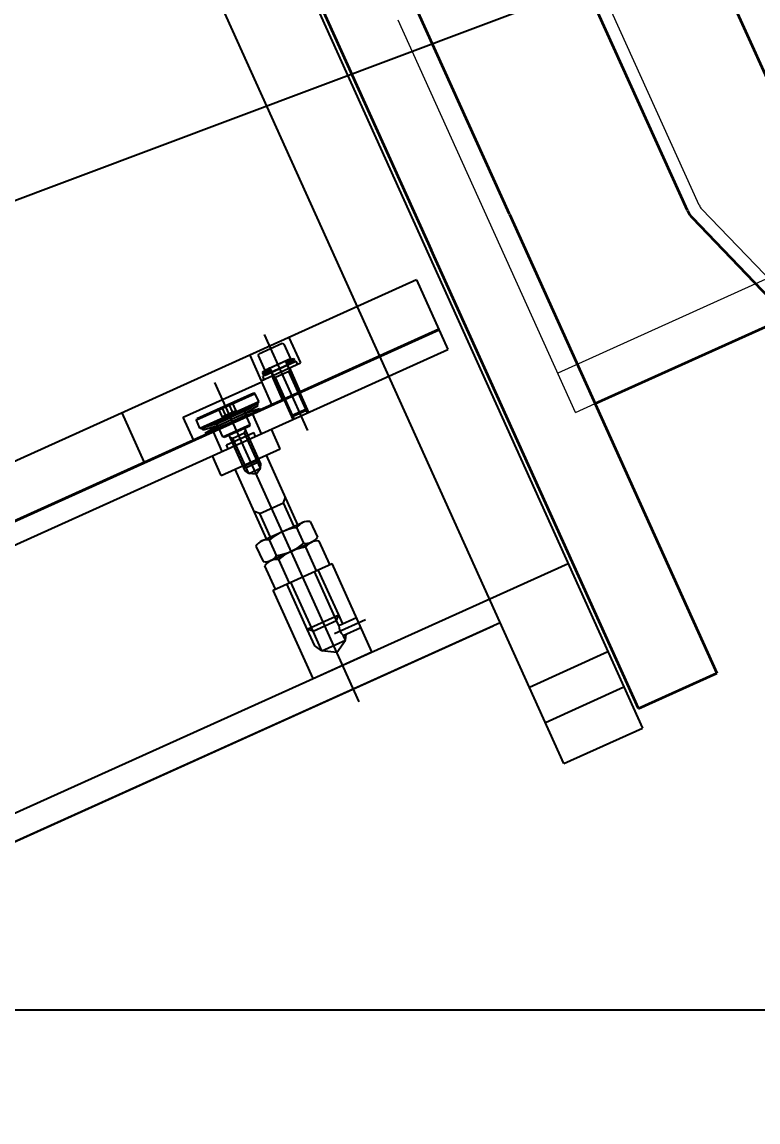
# Model space of a CAD drawing. Header units: millimetres. Extents: x -4562 to 17216, y -5211 to 6025.
# Drawn here: x 4923 to 5265, y -52 to 459 of the extents above; entities that cross this region are included whole.
import ezdxf
from ezdxf.lldxf.tags import DXFTag

# ---------------------------------------------------------------- set-up
doc = ezdxf.new("R2010")
doc.units = ezdxf.units.MM
for name, color, linetype in [('D', 6, 'HIDDEN'), ('pl', 6, 'PHANTOM'), ('VV', 4, 'PHANTOM'), ('도면층3', 3, 'Continuous'), ('도면층7', 7, 'Continuous')]:
    doc.layers.add(name, color=color, linetype=linetype)
doc.layers.add('Hidden Edges(ISO)', color=136, linetype='DASHED', lineweight=9)
doc.layers.add('Visible Edges(ISO)', color=7, linetype='Continuous', lineweight=35)
doc.styles.add('s', font='romans.shx', dxfattribs={"width": 0.75, "oblique": 10, "bigfont": 'whgtxt.shx'})
doc.styles.get("Standard").update_dxf_attribs({"font": 'txt.shx', "bigfont": 'whgtxt.shx'})
tags = doc.linetypes.add('CENTER', pattern=[50.8, 31.75, -6.35, 6.35, -6.35]).pattern_tags.tags
tags[10:11] = [DXFTag(74, 4), DXFTag(75, 0), DXFTag(340, '0'), DXFTag(46, 1.0), DXFTag(50, 0.0), DXFTag(44, 0.0), DXFTag(45, 0.0)]
tags[8:9] = [DXFTag(74, 4), DXFTag(75, 0), DXFTag(340, '0'), DXFTag(46, 1.0), DXFTag(50, 0.0), DXFTag(44, 0.0), DXFTag(45, 0.0)]
tags[6:7] = [DXFTag(74, 4), DXFTag(75, 0), DXFTag(340, '0'), DXFTag(46, 1.0), DXFTag(50, 0.0), DXFTag(44, 0.0), DXFTag(45, 0.0)]
tags[4:5] = [DXFTag(74, 4), DXFTag(75, 0), DXFTag(340, '0'), DXFTag(46, 1.0), DXFTag(50, 0.0), DXFTag(44, 0.0), DXFTag(45, 0.0)]
tags = doc.linetypes.add('DASHED', pattern=[0.75, 0.5, -0.25]).pattern_tags.tags
tags[6:7] = [DXFTag(74, 4), DXFTag(75, 0), DXFTag(340, '0'), DXFTag(46, 1.0), DXFTag(50, 0.0), DXFTag(44, 0.0), DXFTag(45, 0.0)]
tags[4:5] = [DXFTag(74, 4), DXFTag(75, 0), DXFTag(340, '0'), DXFTag(46, 1.0), DXFTag(50, 0.0), DXFTag(44, 0.0), DXFTag(45, 0.0)]
tags = doc.linetypes.add('HIDDEN', pattern=[3, 2, -1]).pattern_tags.tags
tags[6:7] = [DXFTag(74, 4), DXFTag(75, 0), DXFTag(340, '0'), DXFTag(46, 1.0), DXFTag(50, 0.0), DXFTag(44, 0.0), DXFTag(45, 0.0)]
tags[4:5] = [DXFTag(74, 4), DXFTag(75, 0), DXFTag(340, '0'), DXFTag(46, 1.0), DXFTag(50, 0.0), DXFTag(44, 0.0), DXFTag(45, 0.0)]
tags = doc.linetypes.add('HIDDEN2', pattern=[4.7625, 3.175, -1.5875]).pattern_tags.tags
tags[6:7] = [DXFTag(74, 4), DXFTag(75, 0), DXFTag(340, '0'), DXFTag(46, 1.0), DXFTag(50, 0.0), DXFTag(44, 0.0), DXFTag(45, 0.0)]
tags[4:5] = [DXFTag(74, 4), DXFTag(75, 0), DXFTag(340, '0'), DXFTag(46, 1.0), DXFTag(50, 0.0), DXFTag(44, 0.0), DXFTag(45, 0.0)]
tags = doc.linetypes.add('PHANTOM', pattern=[17.5, 10, -1.5, 1.5, -1.5, 1.5, -1.5]).pattern_tags.tags
tags[14:15] = [DXFTag(74, 4), DXFTag(75, 0), DXFTag(340, '0'), DXFTag(46, 1.0), DXFTag(50, 0.0), DXFTag(44, 0.0), DXFTag(45, 0.0)]
tags[12:13] = [DXFTag(74, 4), DXFTag(75, 0), DXFTag(340, '0'), DXFTag(46, 1.0), DXFTag(50, 0.0), DXFTag(44, 0.0), DXFTag(45, 0.0)]
tags[10:11] = [DXFTag(74, 4), DXFTag(75, 0), DXFTag(340, '0'), DXFTag(46, 1.0), DXFTag(50, 0.0), DXFTag(44, 0.0), DXFTag(45, 0.0)]
tags[8:9] = [DXFTag(74, 4), DXFTag(75, 0), DXFTag(340, '0'), DXFTag(46, 1.0), DXFTag(50, 0.0), DXFTag(44, 0.0), DXFTag(45, 0.0)]
tags[6:7] = [DXFTag(74, 4), DXFTag(75, 0), DXFTag(340, '0'), DXFTag(46, 1.0), DXFTag(50, 0.0), DXFTag(44, 0.0), DXFTag(45, 0.0)]
tags[4:5] = [DXFTag(74, 4), DXFTag(75, 0), DXFTag(340, '0'), DXFTag(46, 1.0), DXFTag(50, 0.0), DXFTag(44, 0.0), DXFTag(45, 0.0)]
doc.dimstyles.new('AM_ISO$2', dxfattribs={"dimtxt": 3, "dimasz": 2.5, "dimexe": 1, "dimexo": 1, "dimgap": 1, "dimtad": 1, "dimdsep": 46, "dimtxsty": 's', "dimcen": 0, "dimclrd": 4, "dimclre": 4, "dimclrt": 3, "dimazin": 2, "dimtp": 0.1, "dimtm": 0.1, "dimtfac": 0.71, "dimtmove": 0, "dimatfit": 3, "dimfxl": 1, "dimlwd": 25, "dimlwe": 25, "dimarcsym": 0})
doc.dimstyles.new('ISO-25', dxfattribs={"dimscale": 30, "dimtxt": 2.5, "dimasz": 2.5, "dimexe": 1.25, "dimexo": 0.625, "dimtad": 1, "dimtoh": 1, "dimrnd": 0.005, "dimtxsty": 'Standard', "dimcen": 0, "dimazin": 2, "dimtfac": 1, "dimtmove": 0, "dimatfit": 3, "dimfxl": 1, "dimarcsym": 0})

# ---------------------------------------------------------------- blocks, each defined once
blk = doc.blocks.new('NBI-ent')
blk.add_line((5106.53, 339.23), (4536.9, 82.03))
at = {"color": 7, "linetype": 'Continuous'}
for p, q in [((5106.53, 339.23), (5121.14, 306.88)), ((4547.19, 59.25), (5116.82, 316.45)), ((4547.4, 58.79), (5117.02, 315.99)), ((4551.51, 49.68), (5121.14, 306.88)), ((4980.11, 254.72), (4969.82, 277.5)), ((5043.23, 260.73), (5039.11, 269.84)), ((5015.88, 248.38), (5043.23, 260.73)), ((5015.88, 248.38), (5011.77, 257.49)), ((5051.46, 225.49), (5036.85, 257.85)), ((5036.87, 218.91), (5022.26, 251.26)), ((5033.76, 230.67), (5044.69, 235.6)), ((5044.69, 235.6), (5045.69, 238.25)), ((5033.76, 230.67), (5031.11, 231.67)), ((5034.7, 217.92), (5053.63, 226.47)), ((5057.21, 226.97), (5060.48, 219.71)), ((5054.17, 216.86), (5050.9, 224.12)), ((5031.96, 215.57), (5035.24, 208.32)), ((5041.55, 211.17), (5038.27, 218.42)), ((5038.81, 208.81), (5057.75, 217.36)), ((5055.01, 215), (5059.94, 204.09)), ((5066.25, 206.94), (5061.32, 217.85)), ((5041.01, 195.54), (5036.08, 206.45)), ((5039.96, 195.06), (5067.3, 207.41)), ((5042.39, 209.3), (5047.32, 198.39)), ((5085.82, 166.4), (5067.3, 207.41)), ((5058.48, 154.05), (5039.96, 195.06)), ((5058.48, 154.05), (5085.82, 166.4))]:
    blk.add_line(p, q, dxfattribs=at)
at = {"color": 1, "linetype": 'CENTER'}
for p, q in [((5035.72, 313.81), (5055.86, 269.2)), ((5079.84, 143.18), (5012.86, 291.52)), ((5068.39, 174.99), (5082.79, 181.49))]:
    blk.add_line(p, q, dxfattribs=at)
at = {"color": 6, "linetype": 'HIDDEN'}
for p, q in [((5047.29, 312.48), (5052.64, 300.63)), ((5044.18, 309.65), (5033.24, 304.71)), ((5044.84, 309.4), (5044.18, 309.65)), ((5044.84, 309.4), (5047.93, 302.57)), ((5029.06, 304.25), (5034.41, 292.4)), ((5032.99, 304.05), (5033.24, 304.71)), ((5032.99, 304.05), (5036.08, 297.22)), ((5047.93, 302.57), (5036.08, 297.22)), ((5047.93, 302.57), (5036.08, 297.22)), ((5047.93, 302.57), (5036.08, 297.22)), ((5038.26, 298.2), (5045.74, 301.58)), ((5045.74, 301.58), (5049.48, 302.78)), ((5045.74, 301.58), (5045.98, 301.03)), ((5045.98, 301.03), (5049.72, 302.23)), ((5046.35, 300.21), (5049.72, 302.23)), ((5046.6, 299.66), (5049.97, 301.68)), ((5049.48, 302.78), (5049.72, 302.23)), ((5049.97, 301.68), (5049.72, 302.23)), ((5034.41, 292.4), (5052.64, 300.63)), ((5038.26, 298.21), (5034.89, 296.19)), ((5038.51, 297.66), (5035.14, 295.64)), ((5038.88, 296.84), (5035.14, 295.64)), ((5035.85, 294.81), (5049.88, 301.15)), ((5038.26, 298.21), (5038.51, 297.66)), ((5038.36, 298.25), (5039.88, 294.87)), ((5038.51, 297.66), (5038.6, 297.7)), ((5038.88, 296.84), (5038.97, 296.88)), ((5039.79, 294.83), (5038.88, 296.84)), ((5046.51, 299.62), (5039.22, 296.33)), ((5047.18, 296.63), (5041.02, 293.85)), ((5045.65, 301.54), (5046.51, 299.62)), ((5045.89, 300.99), (5045.98, 301.03)), ((5046.26, 300.17), (5046.35, 300.21)), ((5047.26, 298.21), (5046.35, 300.21)), ((5046.51, 299.62), (5046.6, 299.66)), ((5046.51, 299.62), (5047.17, 298.17)), ((5047.17, 298.17), (5056.43, 277.66)), ((5047.49, 297.46), (5047.18, 296.63)), ((5055.86, 277.4), (5047.18, 296.63)), ((5052.56, 287.43), (5047.62, 298.37)), ((5049.88, 301.15), (5050.61, 301.48)), ((5051.27, 300.02), (5050.61, 301.48)), ((4998.16, 275.49), (5034.62, 291.95)), ((5039.55, 281.01), (5034.62, 291.95)), ((5034.89, 296.19), (5035.14, 295.64)), ((5035.85, 294.81), (5035.12, 294.48)), ((5035.78, 293.02), (5035.12, 294.48)), ((5035.39, 295.09), (5035.14, 295.64)), ((5039.13, 296.29), (5035.39, 295.09)), ((5039.13, 296.29), (5039.22, 296.33)), ((5044.36, 283.73), (5039.42, 294.67)), ((5039.88, 294.87), (5049.14, 274.37)), ((5041.02, 293.85), (5040.2, 294.17)), ((5049.71, 274.62), (5041.02, 293.85)), ((5031.66, 286.34), (5004.32, 273.99)), ((5031, 286.59), (5004.57, 274.65)), ((5031.66, 286.34), (5031, 286.59)), ((5033.31, 282.69), (5031.66, 286.34)), ((5005.97, 270.35), (5033.31, 282.69)), ((5006.63, 270.1), (5033.06, 282.03)), ((5019.38, 281.34), (5021.03, 277.69)), ((5020.98, 282.06), (5022.62, 278.41)), ((5026.64, 278.26), (5032.5, 281.78)), ((5033.01, 280.92), (5032.5, 281.78)), ((5033.06, 282.03), (5033.31, 282.69)), ((5014.6, 279.18), (5016.24, 275.53)), ((5016.19, 279.9), (5017.84, 276.25)), ((5022.62, 278.41), (5016.24, 275.53)), ((5026.64, 278.26), (5020.17, 275.33)), ((5022.62, 278.41), (5020.26, 275.13)), ((5027.11, 277.37), (5020.58, 274.42)), ((5027.47, 276.43), (5021, 273.51)), ((5029.31, 272.11), (5026.22, 278.94)), ((5026.64, 278.26), (5027.16, 277.4)), ((5027.11, 277.37), (5033.01, 280.92)), ((5027.11, 277.37), (5033.68, 279.45)), ((5027.47, 276.43), (5027.17, 277.39)), ((5027.47, 276.43), (5033.98, 278.49)), ((5034.55, 267.78), (5030.44, 276.9)), ((5033.68, 279.45), (5033.98, 278.49)), ((5055.68, 279.32), (5048.39, 276.03)), ((5049.21, 275.72), (5048.39, 276.03)), ((5055.36, 278.5), (5049.21, 275.72)), ((5055.68, 279.32), (5055.36, 278.5)), ((5003.1, 264.55), (4998.16, 275.49)), ((5004.32, 273.99), (5004.57, 274.65)), ((5005.97, 270.35), (5004.32, 273.99)), ((5013.7, 272.41), (5007.19, 270.35)), ((5014.06, 271.48), (5007.49, 269.4)), ((5014.06, 271.48), (5008.16, 267.93)), ((5016.55, 266.35), (5013.46, 273.18)), ((5013.7, 272.41), (5020.17, 275.33)), ((5013.7, 272.41), (5014, 271.46)), ((5014.53, 270.59), (5014.01, 271.45)), ((5014.06, 271.48), (5020.58, 274.42)), ((5014.53, 270.59), (5021, 273.51)), ((5016.24, 275.53), (5020.26, 275.13)), ((5016.55, 266.35), (5029.31, 272.11)), ((5017.21, 266.1), (5029.06, 271.45)), ((5029.06, 271.45), (5029.31, 272.11)), ((5006.63, 270.1), (5005.97, 270.35)), ((5007.49, 269.4), (5007.19, 270.35)), ((5008.16, 267.93), (5008.67, 267.07)), ((5014.53, 270.59), (5008.67, 267.07)), ((5016.33, 259.55), (5012.21, 268.67)), ((5017.21, 266.1), (5016.55, 266.35)), ((5018.24, 262.61), (5031, 268.37)), ((5027.01, 250.48), (5019.49, 267.13)), ((5019.9, 266.21), (5021.22, 265.71)), ((5021.22, 265.71), (5026.69, 268.18)), ((5026.69, 268.18), (5027.19, 269.51)), ((5034.1, 251.78), (5026.69, 268.18)), ((5034.3, 253.77), (5026.78, 270.42)), ((5031.82, 266.55), (5031, 268.37)), ((5019.06, 260.79), (5018.24, 262.61)), ((5028.63, 249.31), (5021.22, 265.71)), ((5026.07, 252.54), (5033.37, 255.83)), ((5032.87, 254.51), (5033.37, 255.83)), ((5026.07, 252.54), (5027.4, 252.04)), ((5028.63, 249.31), (5027.01, 250.48)), ((5027.4, 252.04), (5032.87, 254.51)), ((5028.63, 249.31), (5034.1, 251.78)), ((5032.08, 248.96), (5034.1, 251.78)), ((5034.1, 251.78), (5034.3, 253.77)), ((5032.08, 248.96), (5028.63, 249.31)), ((5070.39, 183.57), (5060.92, 204.53)), ((5069.39, 180.92), (5059.1, 203.71)), ((5055.8, 176.98), (5046.34, 197.94)), ((5058.45, 175.98), (5048.16, 198.77)), ((5055.8, 176.98), (5070.39, 183.57)), ((5058.45, 175.98), (5069.39, 180.92)), ((5069.39, 180.92), (5070.39, 183.57)), ((5070.41, 178.64), (5069.39, 180.92)), ((5072.24, 179.46), (5070.39, 183.57)), ((5070.41, 178.64), (5078.62, 182.35)), ((5058.45, 175.98), (5055.8, 176.98)), ((5059.32, 169.2), (5055.8, 176.98)), ((5062.56, 166.87), (5058.45, 175.98)), ((5072.47, 174.08), (5080.67, 177.79)), ((5073.5, 171.81), (5072.47, 174.08)), ((5073.5, 171.81), (5073.79, 174.68)), ((5062.56, 166.87), (5059.32, 169.2)), ((5062.56, 166.87), (5073.5, 171.81)), ((5069.46, 166.18), (5073.5, 171.81)), ((5069.46, 166.18), (5062.56, 166.87))]:
    blk.add_line(p, q, dxfattribs=at)
at = {"color": 3, "linetype": 'Continuous'}
for p, q in [((5049.63, 224.67), (5044.69, 235.6)), ((5038.7, 219.73), (5033.76, 230.67))]:
    blk.add_line(p, q, dxfattribs=at)
at = {"color": 7, "linetype": 'Continuous'}
for centre, radius, start, end in [((5056.26, 220.66), 6.38, 81.4478, 147.1522), ((5054.04, 200.32), 24, 97.5293, 131.0707), ((5037.32, 212.11), 6.38, 81.4478, 147.1522), ((5038.4, 234.96), 24, 277.5293, 311.0707), ((5058.16, 191.21), 24, 97.5293, 131.0707), ((5055.12, 223.18), 6.38, 261.4478, 327.1522), ((5060.37, 211.54), 6.38, 81.4478, 147.1522), ((5036.19, 214.63), 6.38, 261.4478, 327.1522), ((5041.44, 202.99), 6.38, 81.4478, 147.1522)]:
    blk.add_arc(centre, radius, start, end, dxfattribs=at)
at = {"color": 6, "linetype": 'HIDDEN'}
blk.add_arc((5076.41, 178.61), 6, 179.6757, 228.9243, dxfattribs=at)
blk = doc.blocks.new('*D145')
at = {"color": 0, "lineweight": -2}
for p, q in [((12836.03, 4142.8), (13614.6, 2418.46)), ((13530.81, 2421.78), (4553.49, -1631.64)), ((3722, 27.66), (4500.56, -1696.68))]:
    blk.add_line(p, q, dxfattribs=at)
at = {"color": 0}
for points in [[(13525.67, 2433.17), (13535.95, 2410.38), (13599.17, 2452.64)], [(4548.34, -1620.25), (4558.63, -1643.03), (4485.13, -1662.5)]]:
    blk.add_solid(points, dxfattribs=at)
at = {"layer": 'Defpoints', "color": 0}
for p in [(12828.31, 4159.89), (3714.28, 44.75), (4485.13, -1662.5)]:
    blk.add_point(p, dxfattribs=at)
at = {"color": 0, "insert": (9019, 446.33), "char_height": 75, "attachment_point": 5, "rotation": 24.3}
blk.add_mtext('10000', dxfattribs=at)
blk = doc.blocks.new('*D146')
at = {"color": 0, "lineweight": -2}
for p, q in [((13099.51, 3496.46), (13750.9, 1735.52)), ((13667.55, 1744.67), (4429.51, -1672.59)), ((3720.78, 27.16), (4372.17, -1733.78))]:
    blk.add_line(p, q, dxfattribs=at)
at = {"color": 0}
for points in [[(13663.21, 1756.39), (13671.89, 1732.95), (13737.89, 1770.69)], [(4425.17, -1660.86), (4433.84, -1684.31), (4359.16, -1698.61)]]:
    blk.add_solid(points, dxfattribs=at)
at = {"layer": 'Defpoints', "color": 0}
for p in [(13093.01, 3514.04), (3714.28, 44.75), (4359.16, -1698.61)]:
    blk.add_point(p, dxfattribs=at)
at = {"color": 0, "insert": (9026.84, 94.66), "char_height": 75, "attachment_point": 5, "rotation": 20.3}
blk.add_mtext('9999,83', dxfattribs=at)
blk = doc.blocks.new('*D147')
at = {"color": 0, "lineweight": -2}
for p, q in [((12510.01, 4802.05), (11851.35, 6025.31)), ((3130.55, 1287.05), (11803.1, 5956.74)), ((3705.39, 61.25), (3046.73, 1284.51))]:
    blk.add_line(p, q, dxfattribs=at)
at = {"color": 0}
for points in [[(11797.17, 5967.74), (11809.02, 5945.73), (11869.13, 5992.29)], [(3124.62, 1298.06), (3136.47, 1276.05), (3064.51, 1251.49)]]:
    blk.add_solid(points, dxfattribs=at)
at = {"layer": 'Defpoints', "color": 0}
for p in [(11869.13, 5992.29), (12518.9, 4785.54), (3714.28, 44.75)]:
    blk.add_point(p, dxfattribs=at)
at = {"color": 0, "insert": (7437.19, 3676.92), "char_height": 75, "attachment_point": 5, "rotation": 28.3}
blk.add_mtext('9999,83', dxfattribs=at)
blk = doc.blocks.new('*D151')
at = {"color": 0, "lineweight": -2}
blk.add_line((2555.79, 925.77), (2389.8, 481.81), dxfattribs=at)
blk.add_arc((2209.66, 0), 551.88, 7.7924, 61.7076, dxfattribs=at)
at = {"color": 0}
for points in [[(2466.07, 474.57), (2476.4, 497.34), (2402.93, 516.93)], [(2768.92, 75.68), (2743.97, 73.98), (2761.54, 0)]]:
    blk.add_solid(points, dxfattribs=at)
at = {"layer": 'Defpoints', "color": 0}
for p in [(2584.07, 1001.43), (2562.35, 943.33), (2717.04, 217.12), (0, 0), (6816.08, 0)]:
    blk.add_point(p, dxfattribs=at)
at = {"color": 0, "insert": (2714.46, 350.2), "char_height": 75, "attachment_point": 5, "rotation": 304.75}
blk.add_mtext('69,5°', dxfattribs=at)
blk = doc.blocks.new('*D153')
at = {"layer": 'D', "color": 4, "lineweight": 25}
blk.add_line((13177.46, 3545.28), (13817.51, 3782.05), dxfattribs=at)
blk.add_arc((3714.28, 44.75), 10737.31, 20.766913, 23.833087, dxfattribs=at)
at = {"layer": 'D', "color": 4}
for points in [[(13522.67, 4377.46), (13549.3, 4389.36), (13500.3, 4463.3)], [(13767.65, 3856.96), (13740.34, 3846.73), (13784.69, 3769.9)]]:
    blk.add_solid(points, dxfattribs=at)
at = {"layer": 'Defpoints', "color": 0}
for p in [(14488.24, 4909.38), (13695.28, 4003.22), (13144.63, 3533.14), (603.05, -1106.13), (-1447.72, -2285.99)]:
    blk.add_point(p, dxfattribs=at)
at = {"layer": 'D', "color": 3, "insert": (13729.5, 4152.29), "char_height": 105, "attachment_point": 5, "rotation": 292.3, "style": 's'}
blk.add_mtext('4°', dxfattribs=at)
blk = doc.blocks.new('*D154')
at = {"layer": 'D', "color": 4, "lineweight": 25}
blk.add_line((12597.98, 4828.13), (13199.26, 5151.88), dxfattribs=at)
blk.add_arc((3714.28, 44.75), 10737.55, 24.766903, 27.833097, dxfattribs=at)
at = {"layer": 'D', "color": 4}
for points in [[(13196.75, 5051.22), (13222.49, 5064.94), (13168.45, 5135.29)], [(13477.45, 4549.06), (13450.92, 4536.95), (13500.52, 4463.4)]]:
    blk.add_solid(points, dxfattribs=at)
at = {"layer": 'Defpoints', "color": 0}
for p in [(14488.24, 4909.38), (12567.16, 4811.53), (13395.05, 4689.92), (-1447.72, -2285.99), (-1128.19, -2562.65)]:
    blk.add_point(p, dxfattribs=at)
at = {"layer": 'D', "color": 3, "insert": (13418.79, 4841.01), "char_height": 105, "attachment_point": 5, "rotation": 296.3, "style": 's'}
blk.add_mtext('4°', dxfattribs=at)
blk = doc.blocks.new('A$C424A0E04')
at = {"layer": 'Hidden Edges(ISO)', "ltscale": 7.210033}
blk.add_line((6.5, 271.56), (6.5, 957.44), dxfattribs=at)
at = {"layer": 'Hidden Edges(ISO)', "ltscale": 7.553934}
blk.add_line((100.71, 4.5), (6.84, 269.56), dxfattribs=at)
at = {"layer": 'Hidden Edges(ISO)', "ltscale": 0.194279}
blk.add_arc((12.5, 271.56), 6, 180, 199.5, dxfattribs=at)
at = {"layer": 'Visible Edges(ISO)'}
for p, q in [((0.5, 271.56), (0.5, 957.44)), ((94.34, 4.5), (1.19, 267.56))]:
    blk.add_line(p, q, dxfattribs=at)
blk.add_arc((12.5, 271.56), 12, 180, 199.5, dxfattribs=at)
blk = doc.blocks.new('A$C06AC67BF')
at = {"layer": 'D'}
blk.add_blockref('A$C424A0E04', (0, 0), dxfattribs=at)
blk = doc.blocks.new('A$C47267728')
at = {"layer": 'Hidden Edges(ISO)', "ltscale": 7.595727}
blk.add_line((30, 193), (30, 393), dxfattribs=at)
at = {"layer": 'Hidden Edges(ISO)', "ltscale": 7.495164}
blk.add_line((185, 213), (30, 213), dxfattribs=at)
at = {"layer": 'Hidden Edges(ISO)', "ltscale": 0.951788}
blk.add_line((30, 193), (40, 193), dxfattribs=at)
at = {"layer": 'Visible Edges(ISO)'}
for p, q in [((175, 0), (175, 1186)), ((0, 896.5), (0, 289.5)), ((40, 289.5), (40, 896.5)), ((0, 55.5), (0, 289.5)), ((40, 289.5), (40, 55.5)), ((40, 193), (175, 193)), ((0, 55.5), (40, 55.5))]:
    blk.add_line(p, q, dxfattribs=at)

msp = doc.modelspace()

# ---------------------------------------------------------------- linework, layer by layer
at = {"color": 4}
msp.add_line((0, 0), (6816.078, 0), dxfattribs=at)
at = {"layer": 'pl'}
msp.add_line((13113.816, 3457.885), (-1705.306, -2115.952), dxfattribs=at)
at = {"layer": 'VV', "color": 4, "linetype": 'PHANTOM'}
for p, q in [((4769.069, 1110.712), (5211.447, 130.954)), ((5174.991, 114.493), (4732.613, 1094.252)), ((4602, -52.057), (5176.88, 207.511)), ((4602, -65.223), (5145.362, 180.114)), ((5158.942, 150.038), (5195.398, 166.498)), ((5166.349, 133.632), (5202.805, 150.093)), ((5174.991, 114.493), (5211.447, 130.954))]:
    msp.add_line(p, q, dxfattribs=at)
at = {"layer": '도면층7', "color": 7, "linetype": 'HIDDEN2', "ltscale": 10}
msp.add_line((4604.362, -64.262), (5142.099, 178.536), dxfattribs=at)

# ---------------------------------------------------------------- block references
for name, p, rotation in [('A$C06AC67BF', (5343.627, 123.745), 24.29999999996418), ('A$C47267728', (5232.393, 89.43), 24.29999999996418), ('NBI-ent', (0, 0), 359.9999999999747)]:
    msp.add_blockref(name, p, dxfattribs=dict(rotation=rotation))

# ---------------------------------------------------------------- dimensions: what is measured, and where the dimension line sits
for p1, p2, distance, picture, middle in [((3714.2796, 44.7457), (12518.8993, 4785.5449), 1370.5622, '*D147', (7437.1915, 3676.9241)), ((12828.312, 4159.889), (3714.28, 44.746), 1873.211, '*D145', (9019.001, 446.333)), ((13093.0051, 3514.0416), (3714.2796, 44.7457), 1858.8037, '*D146', (9026.8441, 94.6603))]:
    dim = msp.add_aligned_dim(p1=p1, p2=p2, distance=distance, dimstyle='ISO-25')
    dim.commit()
    dim.dimension.update_dxf_attribs({"geometry": picture, "text_midpoint": middle})
dim = msp.add_angular_dim_2l(base=(2717.04, 217.115), line1=((0, 0), (6816.078, 0)), line2=((2584.075, 1001.426), (2562.353, 943.328)), dimstyle='ISO-25')
dim.commit()
dim.dimension.update_dxf_attribs({"geometry": '*D151', "text_midpoint": (2714.464, 350.197)})
at = {"layer": 'D'}
for base, line1, line2, picture, middle in [((13395.05, 4689.92), ((-1128.187, -2562.654), (12567.164, 4811.533)), ((14488.242, 4909.376), (-1447.72, -2285.987)), '*D154', (13418.789, 4841.013)), ((13695.28, 4003.222), ((14488.242, 4909.376), (-1447.72, -2285.987)), ((603.047, -1106.134), (13144.634, 3533.14)), '*D153', (13729.503, 4152.288))]:
    dim = msp.add_angular_dim_2l(base=base, line1=line1, line2=line2, dimstyle='AM_ISO$2', override={"dimscale": 35, "dimarcsym": 1}, dxfattribs=at)
    dim.commit()
    dim.dimension.update_dxf_attribs({"geometry": picture, "text_midpoint": middle})

# ---------------------------------------------------------------- leaders
at = {"layer": '도면층3', "color": 0}
msp.add_leader([(3777.747, 28.139), (5215.617, -427.739)], dimstyle='ISO-25', override={"dimscale": 30, "dimexe": 1, "dimexo": 0, "dimgap": 1, "dimclrd": 3, "dimclre": 3, "dimatfit": 0}, dxfattribs=at)

doc.saveas('drawing.dxf')
